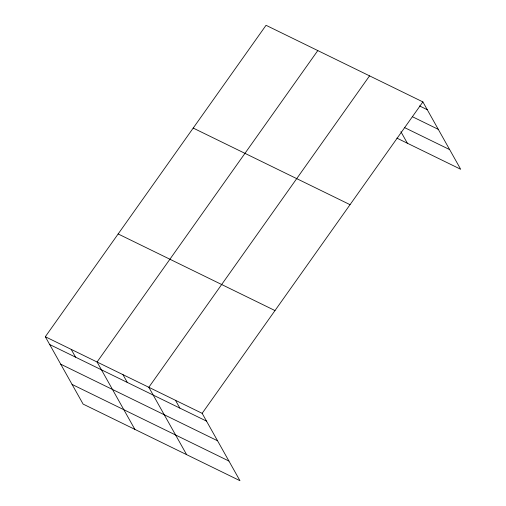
<?xml version="1.0" encoding="UTF-8"?>
<svg xmlns="http://www.w3.org/2000/svg" width="506" height="506" viewBox="0 0 506 506"><rect width="100%" height="100%" fill="white"/><g stroke="black" fill="none" stroke-linecap="round" stroke-linejoin="round"><path stroke-width="0.76" d="M45.312 336.73L202.153 413.332L239.958 480.7L83.117 404.098L45.312 336.73L266.042 25.3L422.883 101.902L460.688 169.27L396.875 138.1M317.8 50.581L97.07 362.005L134.874 429.373M369.557 75.862L148.827 387.286L186.632 454.654M202.153 413.332L422.883 101.902M419.544 105.931L427.26 109.701M412.327 116.677L438.291 129.359M404.749 127.683L449.657 149.612M193.197 128.069L350.044 204.677M118.151 233.955L274.992 310.564M49.683 344.523L206.524 421.125M60.714 364.181L217.561 440.783M72.08 384.433L228.927 461.042M400.897 131.699L407.362 143.23M175.487 400.309L179.864 408.102M122.945 374.649L127.322 382.441M71.188 349.368L75.565 357.16"/></g></svg>
